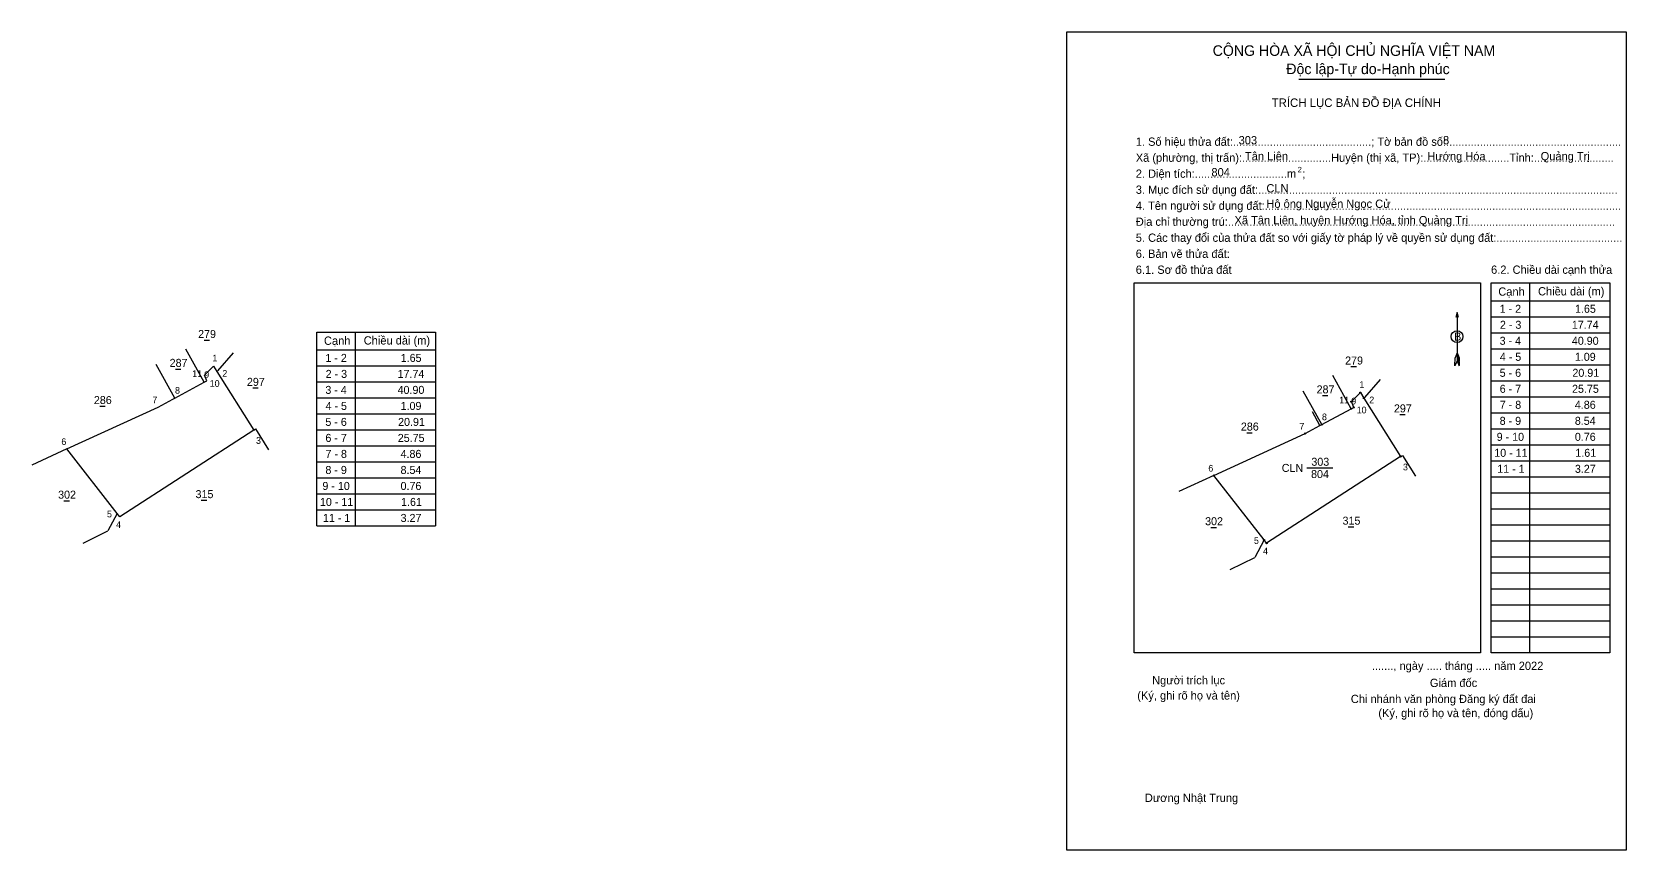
# Model space of a CAD drawing. Extents: x 547302 to 548246, y 1837997 to 1838207.
# Drawn here: x 547302.2 to 547710.8, y 1837997.3 to 1838207 of the extents above; entities that cross this region are included whole.
import ezdxf

# ---------------------------------------------------------------- set-up
doc = ezdxf.new("R2010")
doc.units = 0
for name, color, linetype in [('Level 1', 7, 'Continuous'), ('Level 10', 7, 'Continuous'), ('Level 11', 7, 'Continuous'), ('Level 13', 7, 'Continuous'), ('Level 2', 7, 'Continuous'), ('Level 27', 7, 'Continuous'), ('Level 36', 7, 'Continuous'), ('Level 5', 7, 'Continuous'), ('Level 52', 7, 'Continuous'), ('Level 6', 7, 'Continuous'), ('Level 9', 7, 'Continuous')]:
    doc.layers.add(name, color=color, linetype=linetype)

msp = doc.modelspace()

# ---------------------------------------------------------------- linework, layer by layer
at = {"layer": 'Level 1'}
for p, q in [((547567.44, 1838207.03), (547567.44, 1838207.03)), ((547584.71, 1838142.7), (547584.71, 1838142.7)), ((547686.04, 1838142.7), (547686.04, 1838047.86)), ((547667.48, 1838135.14), (547667.48, 1838122.73)), ((547676.19, 1838138.12), (547706.62, 1838138.12)), ((547676.19, 1838134.02), (547706.62, 1838134.02)), ((547676.19, 1838129.91), (547706.62, 1838129.91)), ((547666.93, 1838121.46), (547666.96, 1838123.51)), ((547667.48, 1838122.73), (547666.93, 1838121.46)), ((547667.48, 1838124.78), (547666.96, 1838123.51)), ((547667.48, 1838124.78), (547668.01, 1838123.51)), ((547667.48, 1838124.6), (547668.01, 1838123.33)), ((547667.48, 1838124.42), (547668.01, 1838123.15)), ((547667.48, 1838124.25), (547668.01, 1838122.97)), ((547667.48, 1838124.06), (547668.01, 1838122.78)), ((547667.48, 1838123.88), (547668.01, 1838122.6)), ((547667.48, 1838123.71), (547668.01, 1838122.41)), ((547667.48, 1838123.53), (547668.02, 1838122.23)), ((547667.48, 1838123.35), (547668.02, 1838122.04)), ((547667.48, 1838123.17), (547668.02, 1838121.86)), ((547667.48, 1838123), (547668.03, 1838121.68)), ((547667.48, 1838122.73), (547668.03, 1838121.46)), ((547668.03, 1838121.46), (547668.01, 1838123.51)), ((547676.19, 1838125.81), (547706.62, 1838125.81)), ((547676.19, 1838121.71), (547706.62, 1838121.71)), ((547676.19, 1838117.61), (547706.62, 1838117.61)), ((547676.19, 1838113.5), (547706.62, 1838113.5)), ((547676.19, 1838109.4), (547706.62, 1838109.4)), ((547676.19, 1838105.3), (547706.62, 1838105.3)), ((547676.19, 1838101.2), (547706.62, 1838101.2)), ((547676.19, 1838097.09), (547706.62, 1838097.09)), ((547676.19, 1838092.99), (547706.62, 1838092.99)), ((547676.19, 1838088.89), (547706.62, 1838088.89)), ((547676.19, 1838084.79), (547706.62, 1838084.79)), ((547676.19, 1838080.68), (547706.62, 1838080.68)), ((547676.19, 1838076.58), (547706.62, 1838076.58)), ((547676.19, 1838072.48), (547706.62, 1838072.48)), ((547676.19, 1838068.38), (547706.62, 1838068.38)), ((547676.19, 1838064.27), (547706.62, 1838064.27)), ((547676.19, 1838060.17), (547706.62, 1838060.17)), ((547676.19, 1838056.07), (547706.62, 1838056.07)), ((547676.19, 1838051.97), (547706.62, 1838051.97)), ((547673.46, 1838047.86), (547673.46, 1838047.86)), ((547710.81, 1837997.31), (547710.81, 1837997.31))]:
    msp.add_line(p, q, dxfattribs=at)
for points in [[(547584.71, 1838142.7), (547673.46, 1838142.7), (547673.46, 1838047.86), (547584.71, 1838047.86)], [(547676.19, 1838142.7), (547706.62, 1838142.7), (547706.62, 1838047.86), (547676.19, 1838047.86)]]:
    msp.add_lwpolyline(points, close=True, dxfattribs=at)
msp.add_lwpolyline([(547667.83, 1838133.82), (547667.48, 1838135.14), (547667.12, 1838133.82)], dxfattribs=at)
msp.add_circle((547667.48, 1838128.93), 1.51, dxfattribs=at)
at = {"layer": 'Level 10'}
for p, q in [((547640.38, 1838112.26), (547642.68, 1838114.59)), ((547642.68, 1838114.59), (547643.56, 1838113.19)), ((547643.81, 1838113.34), (547647.83, 1838117.97)), ((547632.82, 1838106.39), (547640.35, 1838110.43)), ((547640.35, 1838110.43), (547641.02, 1838110.79)), ((547641.02, 1838110.79), (547640.38, 1838112.26)), ((547643.56, 1838113.19), (547653.01, 1838098.18)), ((547628.54, 1838104.09), (547632.29, 1838106.11)), ((547632.29, 1838106.11), (547630.45, 1838109.66)), ((547632.29, 1838106.11), (547632.82, 1838106.39)), ((547605.15, 1838093.33), (547628.54, 1838104.09)), ((547653.01, 1838098.18), (547618.66, 1838075.97)), ((547653.01, 1838098.18), (547653.48, 1838098.48)), ((547653.48, 1838098.48), (547656.78, 1838093.15)), ((547617.99, 1838076.83), (547605.15, 1838093.33)), ((547618.66, 1838075.97), (547617.99, 1838076.83)), ((547609.32, 1838069.2), (547615.62, 1838072.33))]:
    msp.add_line(p, q, dxfattribs=at)
at = {"layer": 'Level 11'}
for centre in [(547642.68, 1838114.59), (547640.35, 1838110.43), (547640.38, 1838112.26), (547641.02, 1838110.79), (547643.56, 1838113.19), (547632.82, 1838106.39), (547628.54, 1838104.09), (547653.01, 1838098.18), (547605.15, 1838093.33), (547605.15, 1838093.33), (547617.99, 1838076.83), (547618.66, 1838075.97)]:
    msp.add_circle(centre, 0.137, dxfattribs=at)
at = {"layer": 'Level 13'}
msp.add_line((547626.93, 1838194.91), (547664.36, 1838194.91), dxfattribs=at)
at = {"layer": 'Level 2'}
msp.add_lwpolyline([(547567.44, 1838207.04), (547710.81, 1838207.04), (547710.81, 1837997.31), (547567.44, 1837997.31)], close=True, dxfattribs=at)
at = {"layer": 'Level 27'}
for p, q in [((547640.35, 1838110.43), (547635.59, 1838118.94)), ((547632.82, 1838106.39), (547628.05, 1838114.95)), ((547605.15, 1838093.33), (547596.16, 1838089.2)), ((547617.99, 1838076.83), (547615.62, 1838072.33))]:
    msp.add_line(p, q, dxfattribs=at)
at = {"layer": 'Level 5'}
for p, q in [((547346.28, 1838128.03), (547347.69, 1838128.03)), ((547375.19, 1838130.11), (547405.61, 1838130.11)), ((547375.19, 1838080.4), (547375.19, 1838130.11)), ((547385.03, 1838130.11), (547385.03, 1838080.4)), ((547405.61, 1838130.11), (547405.61, 1838080.4)), ((547346.34, 1838117.23), (547341.59, 1838125.74)), ((547349.81, 1838120.14), (547353.83, 1838124.77)), ((547375.19, 1838125.53), (547405.61, 1838125.53)), ((547338.82, 1838113.19), (547334.05, 1838121.75)), ((547338.96, 1838120.63), (547340.38, 1838120.63)), ((547346.38, 1838119.06), (547348.68, 1838121.39)), ((547347.02, 1838117.59), (547346.38, 1838119.06)), ((547348.68, 1838121.39), (547349.56, 1838119.99)), ((547349.56, 1838119.99), (547359.01, 1838104.98)), ((547375.19, 1838121.42), (547405.61, 1838121.42)), ((547338.82, 1838113.19), (547346.34, 1838117.23)), ((547346.34, 1838117.23), (547347.02, 1838117.59)), ((547358.78, 1838115.77), (547360.2, 1838115.77)), ((547375.19, 1838117.32), (547405.61, 1838117.32)), ((547311.15, 1838100.13), (547334.54, 1838110.89)), ((547319.56, 1838111.1), (547320.97, 1838111.1)), ((547334.54, 1838110.89), (547338.29, 1838112.9)), ((547338.29, 1838112.9), (547338.82, 1838113.19)), ((547375.19, 1838113.22), (547405.61, 1838113.22)), ((547375.19, 1838109.12), (547405.61, 1838109.12)), ((547359.01, 1838104.98), (547324.66, 1838082.77)), ((547359.01, 1838104.98), (547359.47, 1838105.28)), ((547359.47, 1838105.28), (547362.77, 1838099.95)), ((547375.19, 1838105.01), (547405.61, 1838105.01)), ((547311.15, 1838100.13), (547302.16, 1838095.99)), ((547323.99, 1838083.63), (547311.15, 1838100.13)), ((547375.19, 1838100.91), (547405.61, 1838100.91)), ((547375.19, 1838096.81), (547405.61, 1838096.81)), ((547375.19, 1838092.71), (547405.61, 1838092.71)), ((547310.38, 1838086.84), (547311.8, 1838086.84)), ((547345.58, 1838086.99), (547347, 1838086.99)), ((547375.19, 1838088.6), (547405.61, 1838088.6)), ((547323.99, 1838083.63), (547321.62, 1838079.13)), ((547324.66, 1838082.77), (547323.99, 1838083.63)), ((547375.19, 1838084.5), (547405.61, 1838084.5)), ((547315.32, 1838076), (547321.62, 1838079.13)), ((547375.19, 1838080.4), (547405.61, 1838080.4))]:
    msp.add_line(p, q, dxfattribs=at)
at = {"layer": 'Level 9'}
for p, q in [((547640.28, 1838121.23), (547641.69, 1838121.23)), ((547632.97, 1838113.83), (547634.38, 1838113.83)), ((547652.79, 1838108.97), (547654.2, 1838108.97)), ((547613.57, 1838104.3), (547614.98, 1838104.3)), ((547628.96, 1838095.28), (547635.59, 1838095.28)), ((547604.39, 1838080.04), (547605.8, 1838080.04)), ((547639.58, 1838080.19), (547641, 1838080.19))]:
    msp.add_line(p, q, dxfattribs=at)

# ---------------------------------------------------------------- texts
at = {"layer": 'Level 1'}
for s, height, p in [('TRÍCH LỤC BẢN ĐỒ ĐỊA CHÍNH', 2.1881, (547619.94, 1838187.79)), ('1. Số hiệu thửa đất:.............................................; Tờ bản đồ số:.........................................................', 2.11961, (547585.12, 1838177.84)), ('Xã (phường, thị trấn):.............................Huyện (thị xã, TP):............................Tỉnh:..........................', 2.11961, (547585.12, 1838173.74)), ('2. Diện tích:..............................m  ;', 2.1196, (547585.12, 1838169.64)), ('2', 1.37, (547626.63, 1838171.07)), ('3. Mục đích sử dụng đất:.....................................................................................................................', 2.11961, (547585.12, 1838165.53)), ('4. Tên người sử dụng đất:....................................................................................................................', 2.11961, (547585.12, 1838161.43)), ('Địa chỉ thường trú:..............................................................................................................................', 2.11961, (547585.12, 1838157.33)), ('5. Các thay đổi của thửa đất so với giấy tờ pháp lý về quyền sử dụng đất:.........................................', 2.11961, (547585.12, 1838153.23)), ('6. Bản vẽ thửa đất:', 2.1196, (547585.12, 1838149.12)), ('6.1. Sơ đồ thửa đất', 2.1196, (547585.12, 1838145.02)), ('6.2. Chiều dài cạnh thửa', 2.1196, (547676.19, 1838145.03)), ('Cạnh', 2.12, (547678.04, 1838139.42)), ('Chiều dài (m)', 2.1196, (547688.23, 1838139.49)), ('B', 2.05, (547666.72, 1838127.93)), ('......., ngày ..... tháng ..... năm 2022', 2.1196, (547645.63, 1838043.49)), ('Người trích lục', 2.1196, (547589.3, 1838039.8)), ('Giám đốc', 2.12, (547660.51, 1838039.12)), ('(Ký, ghi rõ họ và tên)', 2.1196, (547585.5, 1838035.9)), ('Chi nhánh văn phòng Đăng ký đất đai', 2.1196, (547640.24, 1838035.01)), ('(Ký, ghi rõ họ và tên, đóng dấu)', 2.1196, (547647.3, 1838031.39)), ('Dương Nhật Trung', 2.1196, (547587.44, 1838009.66))]:
    msp.add_text(s, height=height, dxfattribs=at).set_placement(p)
at = {"layer": 'Level 13'}
for s, height, p in [('CỘNG HÒA XÃ HỘI CHỦ NGHĨA VIỆT NAM', 2.7076, (547604.83, 1838200.89)), ('Độc lập-Tự do-Hạnh phúc', 2.7076, (547623.71, 1838196.21)), ('303', 2.051, (547630.13, 1838095.83)), ('CLN', 2.051, (547622.54, 1838094.25)), ('804', 2.051, (547630.05, 1838092.68))]:
    msp.add_text(s, height=height, dxfattribs=at).set_placement(p)
at = {"layer": 'Level 36'}
for s, p in [('279', (547638.78, 1838121.78)), ('287', (547631.47, 1838114.38)), ('297', (547651.29, 1838109.51)), ('286', (547612.06, 1838104.85)), ('302', (547602.89, 1838080.59)), ('315', (547638.12, 1838080.73))]:
    msp.add_text(s, height=2.051, dxfattribs=at).set_placement(p)
at = {"layer": 'Level 5'}
for s, height, p in [('279', 2.051, (547344.77, 1838128.58)), ('Cạnh', 2.12, (547377.03, 1838126.83)), ('Chiều dài (m)', 2.1196, (547387.22, 1838126.9)), ('287', 2.051, (547337.47, 1838121.18)), ('1', 1.71, (547348.42, 1838122.57)), ('1 - 2', 2.051, (547377.4, 1838122.45)), ('1.65', 2.051, (547396.7, 1838122.45)), ('11', 1.709, (547343.26, 1838118.59)), ('9', 1.71, (547346.34, 1838118.34)), ('2', 1.71, (547350.97, 1838118.65)), ('297', 2.051, (547357.28, 1838116.31)), ('2 - 3', 2.051, (547377.46, 1838118.35)), ('17.74', 2.051, (547395.9, 1838118.35)), ('8', 1.71, (547338.84, 1838114.3)), ('10', 1.709, (547347.74, 1838116.06)), ('3 - 4', 2.051, (547377.39, 1838114.25)), ('40.90', 2.051, (547395.9, 1838114.25)), ('286', 2.051, (547318.05, 1838111.65)), ('7', 1.71, (547333.05, 1838111.87)), ('4 - 5', 2.051, (547377.43, 1838110.14)), ('1.09', 2.051, (547396.67, 1838110.14)), ('5 - 6', 2.051, (547377.39, 1838106.04)), ('20.91', 2.051, (547396.03, 1838106.04)), ('6', 1.71, (547309.71, 1838101.14)), ('3', 1.71, (547359.6, 1838101.45)), ('6 - 7', 2.051, (547377.4, 1838101.94)), ('25.75', 2.051, (547395.95, 1838101.94)), ('7 - 8', 2.051, (547377.42, 1838097.84)), ('4.86', 2.051, (547396.66, 1838097.84)), ('8 - 9', 2.051, (547377.4, 1838093.73)), ('8.54', 2.051, (547396.66, 1838093.73)), ('315', 2.051, (547344.11, 1838087.53)), ('9 - 10', 2.051, (547376.63, 1838089.63)), ('0.76', 2.051, (547396.66, 1838089.63)), ('302', 2.051, (547308.88, 1838087.39)), ('10 - 11', 2.051, (547376, 1838085.53)), ('1.61', 2.051, (547396.79, 1838085.53)), ('5', 1.71, (547321.4, 1838082.6)), ('4', 1.71, (547323.73, 1838079.89)), ('11 - 1', 2.051, (547376.76, 1838081.43)), ('3.27', 2.051, (547396.67, 1838081.43))]:
    msp.add_text(s, height=height, dxfattribs=at).set_placement(p)
at = {"layer": 'Level 52'}
for s, p in [('1 - 2', (547678.4, 1838135.04)), ('1.65', (547697.71, 1838135.04)), ('2 - 3', (547678.46, 1838130.94)), ('17.74', (547696.9, 1838130.94)), ('3 - 4', (547678.39, 1838126.84)), ('40.90', (547696.9, 1838126.84)), ('4 - 5', (547678.44, 1838122.73)), ('1.09', (547697.67, 1838122.73)), ('5 - 6', (547678.4, 1838118.63)), ('20.91', (547697.04, 1838118.63)), ('6 - 7', (547678.41, 1838114.53)), ('25.75', (547696.95, 1838114.53)), ('7 - 8', (547678.42, 1838110.43)), ('4.86', (547697.67, 1838110.43)), ('8 - 9', (547678.4, 1838106.32)), ('8.54', (547697.66, 1838106.32)), ('9 - 10', (547677.63, 1838102.22)), ('0.76', (547697.67, 1838102.22)), ('10 - 11', (547677.01, 1838098.12)), ('1.61', (547697.79, 1838098.12)), ('11 - 1', (547677.77, 1838094.02)), ('3.27', (547697.68, 1838094.02))]:
    msp.add_text(s, height=2.051, dxfattribs=at).set_placement(p)
at = {"layer": 'Level 6'}
for s, height, p in [('303', 2.12, (547611.48, 1838178.22)), ('8', 2.12, (547663.88, 1838178.24)), ('Tân Liên', 2.12, (547613.1, 1838174.14)), ('Hướng Hóa', 2.12, (547659.84, 1838174.11)), ('Quảng Trị', 2.12, (547688.9, 1838174.13)), ('804', 2.12, (547604.51, 1838170.01)), ('CLN', 2.12, (547618.6, 1838165.89)), ('Hộ ông Nguyễn Ngọc Cử ', 2.1196, (547618.6, 1838161.93)), ('Xã Tân Liên, huyện Hướng Hóa, tỉnh Quảng Trị', 2.1196, (547610.43, 1838157.72))]:
    msp.add_text(s, height=height, dxfattribs=at).set_placement(p)
at = {"layer": 'Level 9'}
for s, height, p in [('1', 1.71, (547642.43, 1838115.78)), ('11', 1.709, (547637.26, 1838111.79)), ('9', 1.71, (547640.35, 1838111.54)), ('10', 1.709, (547641.74, 1838109.26)), ('2', 1.71, (547644.97, 1838111.85)), ('7', 1.71, (547627.05, 1838105.07)), ('8', 1.71, (547632.84, 1838107.5)), ('6', 1.71, (547603.71, 1838094.34)), ('3', 1.71, (547653.6, 1838094.65)), ('5', 1.71, (547615.4, 1838075.8)), ('4', 1.71, (547617.73, 1838073.1))]:
    msp.add_text(s, height=height, dxfattribs=at).set_placement(p)

doc.saveas('drawing.dxf')
